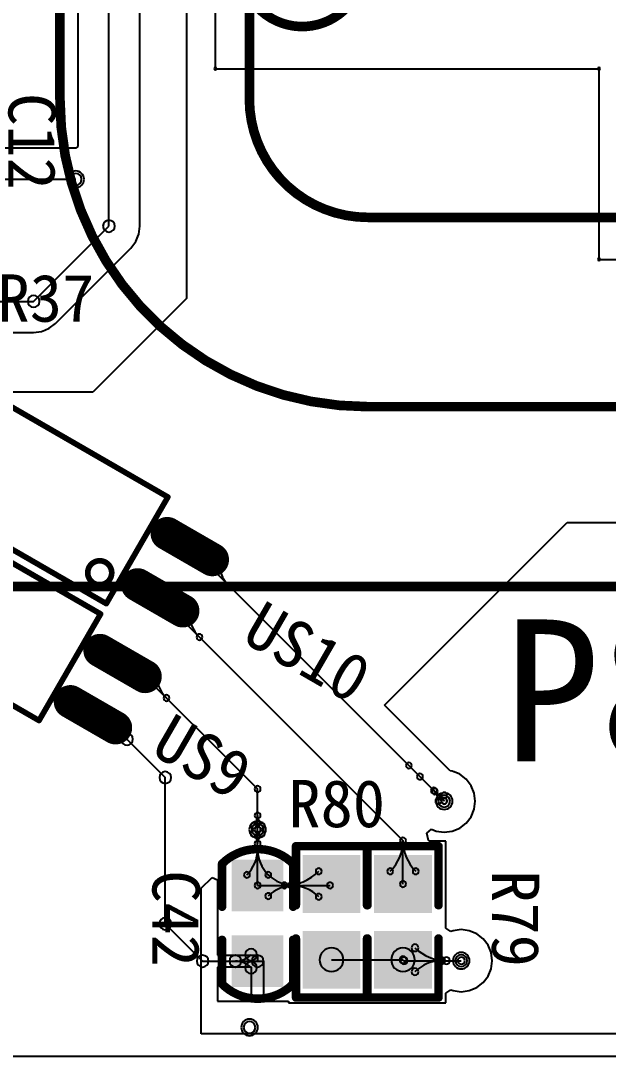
# Model space of a CAD drawing. Header units: inches. Extents: x 32166 to 66782, y 2386 to 7162.
# Drawn here: x 32710.2 to 32766, y 3758.4 to 3856.8 of the extents above; entities that cross this region are included whole.
import ezdxf

# ---------------------------------------------------------------- set-up
doc = ezdxf.new("R2010")
doc.units = ezdxf.units.IN
doc.header["$LTSCALE"] = 0.64311
doc.header["$MEASUREMENT"] = 0
for name, color, linetype in [('KEEPOUTLAYER', 6, 'CONTINUOUS'), ('MULTILAYER', 9, 'CONTINUOUS'), ('TOPLAYER', 1, 'CONTINUOUS'), ('TOPOVERLAY', 2, 'CONTINUOUS'), ('TOPPASTE', 8, 'CONTINUOUS'), ('TOPSOLDER', 216, 'CONTINUOUS')]:
    doc.layers.add(name, color=color, linetype=linetype)
doc.styles.get("Standard").update_dxf_attribs({"font": 'txt', "width": 0.8})

msp = doc.modelspace()

# ---------------------------------------------------------------- linework, layer by layer
at = {"layer": 'KEEPOUTLAYER'}
for p, q in [((32728.665, 3852.252), (32728.665, 3928.215)), ((32728.665, 3852.252), (32765.115, 3852.252)), ((32765.115, 3834.117), (32765.115, 3852.252)), ((32765.115, 3834.117), (32822.4, 3834.117)), ((32666.613, 3758.354), (34174.114, 3758.354))]:
    msp.add_line(p, q, dxfattribs=at)
for centre, start, end in [((32728.665, 3852.252), 0, 180), ((32728.665, 3852.252), 0, 180), ((32728.665, 3852.252), 180, 0), ((32728.665, 3852.252), 180, 0), ((32765.115, 3852.252), 0, 180), ((32765.115, 3852.252), 0, 180), ((32765.115, 3852.252), 180, 0), ((32765.115, 3852.252), 180, 0), ((32765.115, 3834.117), 0, 180), ((32765.115, 3834.117), 0, 180), ((32765.115, 3834.117), 180, 0), ((32765.115, 3834.117), 180, 0)]:
    msp.add_arc(centre, 0.112, start, end, dxfattribs=at)
at = {"layer": 'MULTILAYER'}
for centre, start, end in [((32715.393, 3841.74), 0, 180), ((32715.393, 3841.74), 180, 0), ((32750.403, 3782.61), 0, 180), ((32750.403, 3782.61), 180, 0), ((32732.673, 3779.91), 0, 180), ((32732.673, 3779.91), 180, 0), ((32752.023, 3767.445), 0, 180), ((32752.023, 3767.445), 180, 0), ((32731.908, 3761.1), 0, 180), ((32731.908, 3761.1), 180, 0)]:
    msp.add_arc(centre, 0.562, start, end, dxfattribs=at)
at = {"layer": 'TOPLAYER'}
for p, q in [((32725.923, 3899.7), (32725.923, 3832.47)), ((32718.543, 3837.285), (32718.543, 3859.83)), ((32721.493, 3837.285), (32721.493, 3859.83)), ((32715.593, 3858.608), (32715.593, 3844.865)), ((32715.393, 3844.69), (32707.988, 3844.69)), ((32715.593, 3844.865), (32715.393, 3844.69)), ((32704.323, 3841.74), (32715.393, 3841.74)), ((32711.388, 3830.13), (32718.543, 3837.285)), ((32721.392, 3836.521), (32721.493, 3837.285)), ((32721.098, 3835.81), (32721.306, 3836.313)), ((32721.306, 3836.313), (32721.392, 3836.521)), ((32713.474, 3828.043), (32720.629, 3835.199)), ((32720.629, 3835.199), (32721.098, 3835.81)), ((32725.923, 3832.47), (32725.923, 3830.4)), ((32725.923, 3830.4), (32717.778, 3822.255)), ((32703.063, 3830.13), (32711.388, 3830.13)), ((32711.388, 3827.179), (32712.151, 3827.28)), ((32712.151, 3827.28), (32712.446, 3827.402)), ((32712.446, 3827.402), (32712.863, 3827.575)), ((32712.863, 3827.575), (32713.474, 3828.043)), ((32707.149, 3827.179), (32711.388, 3827.179)), ((32717.013, 3821.49), (32706.888, 3821.49)), ((32717.778, 3822.255), (32717.013, 3821.49)), ((32759.088, 3806.1), (32762.103, 3809.115)), ((32762.103, 3809.115), (32825.238, 3809.115)), ((32726.233, 3806.814), (32726.334, 3806.814)), ((32726.233, 3806.814), (32747.045, 3786.001)), ((32744.727, 3791.739), (32759.088, 3806.1)), ((32723.42, 3801.943), (32746.488, 3778.875)), ((32720.293, 3796.149), (32732.673, 3783.769)), ((32717.48, 3791.278), (32723.898, 3784.86)), ((32748.755, 3787.711), (32744.727, 3791.739)), ((32750.983, 3785.484), (32748.755, 3787.711)), ((32747.045, 3786.001), (32748.097, 3784.95)), ((32747.045, 3786.001), (32750.403, 3782.644)), ((32751.166, 3785.459), (32750.983, 3785.484)), ((32751.306, 3785.401), (32751.166, 3785.459)), ((32751.328, 3785.397), (32751.306, 3785.401)), ((32751.347, 3785.385), (32751.328, 3785.397)), ((32751.878, 3785.165), (32751.347, 3785.385)), ((32752.489, 3784.696), (32751.878, 3785.165)), ((32723.898, 3770.955), (32723.898, 3784.86)), ((32752.958, 3784.085), (32752.489, 3784.696)), ((32753.252, 3783.373), (32752.958, 3784.085)), ((32732.673, 3779.91), (32732.673, 3783.769)), ((32753.353, 3782.61), (32753.252, 3783.373)), ((32750.403, 3782.61), (32750.403, 3782.644)), ((32753.252, 3781.846), (32753.353, 3782.61)), ((32752.489, 3780.524), (32752.958, 3781.135)), ((32752.958, 3781.135), (32753.252, 3781.846)), ((32751.166, 3779.76), (32751.878, 3780.055)), ((32751.878, 3780.055), (32752.489, 3780.524)), ((32732.673, 3774.6), (32732.673, 3779.91)), ((32748.766, 3779.576), (32749.208, 3779.939)), ((32748.906, 3778.875), (32748.766, 3779.576)), ((32749.208, 3779.939), (32749.639, 3779.76)), ((32749.639, 3779.76), (32750.403, 3779.659)), ((32750.403, 3779.659), (32751.166, 3779.76)), ((32746.488, 3774.735), (32746.488, 3778.875)), ((32748.915, 3778.874), (32748.906, 3778.875)), ((32748.962, 3778.821), (32748.915, 3778.874)), ((32748.915, 3778.874), (32748.915, 3778.874)), ((32748.915, 3778.874), (32748.915, 3778.874)), ((32748.915, 3778.874), (32748.915, 3778.874)), ((32748.915, 3778.874), (32748.915, 3778.874)), ((32750.574, 3778.821), (32748.962, 3778.821)), ((32750.574, 3770.649), (32750.574, 3778.821)), ((32727.318, 3774.33), (32728.345, 3775.356)), ((32728.345, 3775.356), (32728.873, 3775.138)), ((32728.873, 3775.138), (32728.873, 3770.799)), ((32727.318, 3760.481), (32727.318, 3774.33)), ((32732.673, 3774.6), (32739.558, 3774.6)), ((32723.898, 3770.955), (32727.453, 3767.4)), ((32728.873, 3770.799), (32728.873, 3767.971)), ((32750.574, 3770.525), (32750.574, 3770.649)), ((32751.049, 3770.207), (32750.574, 3770.525)), ((32751.259, 3770.294), (32751.049, 3770.207)), ((32752.023, 3770.395), (32751.259, 3770.294)), ((32752.786, 3770.294), (32752.023, 3770.395)), ((32753.498, 3770), (32752.786, 3770.294)), ((32754.109, 3769.531), (32753.498, 3770)), ((32754.578, 3768.92), (32754.109, 3769.531)), ((32754.872, 3768.208), (32754.578, 3768.92)), ((32754.973, 3767.445), (32754.872, 3768.208)), ((32727.453, 3767.4), (32732.673, 3767.4)), ((32728.873, 3767.971), (32732.674, 3767.971)), ((32732.674, 3767.971), (32732.674, 3767.401)), ((32732.674, 3767.401), (32733.244, 3767.401)), ((32733.244, 3767.401), (32733.244, 3763.599)), ((32739.693, 3767.535), (32746.488, 3767.535)), ((32746.488, 3767.535), (32746.578, 3767.445)), ((32746.578, 3767.445), (32752.023, 3767.445)), ((32754.872, 3766.681), (32754.973, 3767.445)), ((32732.101, 3766.828), (32728.873, 3766.828)), ((32728.873, 3766.828), (32728.873, 3763.599)), ((32732.101, 3763.599), (32732.101, 3766.828)), ((32754.578, 3765.97), (32754.872, 3766.681)), ((32753.498, 3764.89), (32754.109, 3765.359)), ((32754.109, 3765.359), (32754.578, 3765.97)), ((32750.574, 3764.364), (32751.049, 3764.682)), ((32750.574, 3763.449), (32750.574, 3764.364)), ((32751.049, 3764.682), (32751.259, 3764.595)), ((32751.259, 3764.595), (32752.023, 3764.494)), ((32752.023, 3764.494), (32752.786, 3764.595)), ((32752.786, 3764.595), (32753.498, 3764.89)), ((32728.873, 3763.599), (32732.101, 3763.599)), ((32733.244, 3763.599), (32735.607, 3763.599)), ((32735.607, 3763.599), (32735.607, 3763.449)), ((32735.607, 3763.449), (32750.574, 3763.449)), ((32792.219, 3760.481), (32727.318, 3760.481))]:
    msp.add_line(p, q, dxfattribs=at)
at = {"layer": 'TOPLAYER', "const_width": 2.25}
for points in [[(32724.089, 3808.052), (32728.376, 3805.577)], [(32721.277, 3803.18), (32725.563, 3800.705)], [(32721.986, 3794.462), (32717.699, 3796.937)], [(32719.173, 3789.59), (32714.887, 3792.065)]]:
    msp.add_lwpolyline(points, dxfattribs=at)
at = {"layer": 'TOPLAYER', "const_width": 1.125}
for points in [[(32724.576, 3807.77, 1), (32723.602, 3808.333, 1)], [(32728.863, 3805.295, 1), (32727.889, 3805.858, 1)], [(32721.764, 3802.899, 1), (32720.789, 3803.461, 1)], [(32726.051, 3800.424, 1), (32725.076, 3800.986, 1)], [(32717.212, 3797.218, 1), (32718.186, 3796.655, 1)], [(32721.499, 3794.743, 1), (32722.473, 3794.18, 1)], [(32714.399, 3792.346, 1), (32715.374, 3791.784, 1)], [(32718.686, 3789.871, 1), (32719.661, 3789.309, 1)]]:
    msp.add_lwpolyline(points, format="xyb", close=True, dxfattribs=at)
at = {"layer": 'TOPLAYER'}
for centre, radius, start, end in [((32715.393, 3841.74), 0.562, 0, 180), ((32715.393, 3841.74), 0.562, 0, 180), ((32715.393, 3841.74), 0.562, 180, 0), ((32715.393, 3841.74), 0.562, 180, 0), ((32718.543, 3837.285), 0.562, 0, 180), ((32718.543, 3837.285), 0.562, 0, 180), ((32718.543, 3837.285), 0.562, 180, 0), ((32718.543, 3837.285), 0.562, 180, 0), ((32711.388, 3830.13), 0.562, 0, 180), ((32711.388, 3830.13), 0.562, 0, 180), ((32711.388, 3830.13), 0.562, 180, 0), ((32711.388, 3830.13), 0.562, 180, 0), ((32726.233, 3806.814), 0.286, 0, 180), ((32726.233, 3806.814), 0.286, 0, 180), ((32726.233, 3806.814), 0.286, 180, 0), ((32726.233, 3806.814), 0.286, 180, 0), ((32726.334, 3806.814), 0.286, 0, 180), ((32726.334, 3806.814), 0.286, 180, 0), ((32728.929, 3805.577), 0.286, 0, 180), ((32728.929, 3805.577), 0.286, 0, 180), ((32728.929, 3805.577), 0.286, 0, 180), ((32728.929, 3805.577), 0.286, 180, 0), ((32728.929, 3805.577), 0.286, 180, 0), ((32728.929, 3805.577), 0.286, 180, 0), ((32732.453, 3805.577), 3.523, 180.00016, 225.00016), ((32732.453, 3805.577), 3.523, 180.00016, 225.00016), ((32732.453, 3805.577), 3.523, 180.00016, 225.00016), ((32729.961, 3803.085), 0.286, 0, 180), ((32729.961, 3803.085), 0.286, 0, 180), ((32729.961, 3803.085), 0.286, 0, 180), ((32729.961, 3803.085), 0.286, 180, 0), ((32729.961, 3803.085), 0.286, 180, 0), ((32729.961, 3803.085), 0.286, 180, 0), ((32723.42, 3801.943), 0.286, 0, 180), ((32723.42, 3801.943), 0.286, 180, 0), ((32726.117, 3800.705), 0.286, 0, 180), ((32726.117, 3800.705), 0.286, 0, 180), ((32726.117, 3800.705), 0.286, 0, 180), ((32726.117, 3800.705), 0.286, 180, 0), ((32726.117, 3800.705), 0.286, 180, 0), ((32726.117, 3800.705), 0.286, 180, 0), ((32729.64, 3800.705), 3.523, 180.00016, 225.00016), ((32729.64, 3800.705), 3.523, 180.00016, 225.00016), ((32729.64, 3800.705), 3.523, 180.00016, 225.00016), ((32727.149, 3798.214), 0.286, 0, 180), ((32727.149, 3798.214), 0.286, 0, 180), ((32727.149, 3798.214), 0.286, 0, 180), ((32727.149, 3798.214), 0.286, 180, 0), ((32727.149, 3798.214), 0.286, 180, 0), ((32727.149, 3798.214), 0.286, 180, 0), ((32720.293, 3796.149), 0.286, 0, 180), ((32720.293, 3796.149), 0.286, 180, 0), ((32722.989, 3794.912), 0.286, 0, 180), ((32722.989, 3794.912), 0.286, 0, 180), ((32722.989, 3794.912), 0.286, 0, 180), ((32722.989, 3794.912), 0.286, 180, 0), ((32722.989, 3794.912), 0.286, 180, 0), ((32722.989, 3794.912), 0.286, 180, 0), ((32726.513, 3794.912), 3.523, 180.00016, 225.00016), ((32726.513, 3794.912), 3.523, 180.00016, 225.00016), ((32726.513, 3794.912), 3.523, 180.00016, 225.00016), ((32717.48, 3791.278), 0.562, 0, 180), ((32724.021, 3792.42), 0.286, 0, 180), ((32724.021, 3792.42), 0.286, 0, 180), ((32724.021, 3792.42), 0.286, 0, 180), ((32724.021, 3792.42), 0.286, 180, 0), ((32724.021, 3792.42), 0.286, 180, 0), ((32724.021, 3792.42), 0.286, 180, 0), ((32717.48, 3791.278), 0.562, 180, 0), ((32719.623, 3790.04), 0.562, 0, 180), ((32719.623, 3790.04), 0.562, 0, 180), ((32719.623, 3790.04), 0.562, 0, 180), ((32719.623, 3790.04), 0.562, 180, 0), ((32719.623, 3790.04), 0.562, 180, 0), ((32719.623, 3790.04), 0.562, 180, 0), ((32721.811, 3790.04), 2.187, 180.00003, 225.00003), ((32721.811, 3790.04), 2.187, 180.00003, 225.00003), ((32721.811, 3790.04), 2.187, 180.00003, 225.00003), ((32720.264, 3788.494), 0.562, 0, 180), ((32720.264, 3788.494), 0.562, 0, 180), ((32720.264, 3788.494), 0.562, 0, 180), ((32720.264, 3788.494), 0.562, 180, 0), ((32720.264, 3788.494), 0.562, 180, 0), ((32720.264, 3788.494), 0.562, 180, 0), ((32747.045, 3786.001), 0.286, 0, 180), ((32747.045, 3786.001), 0.286, 0, 180), ((32747.045, 3786.001), 0.286, 0, 180), ((32747.045, 3786.001), 0.286, 180, 0), ((32747.045, 3786.001), 0.286, 180, 0), ((32747.045, 3786.001), 0.286, 180, 0), ((32723.898, 3784.86), 0.562, 0, 180), ((32723.898, 3784.86), 0.562, 0, 180), ((32748.097, 3784.95), 0.286, 0, 180), ((32748.097, 3784.95), 0.286, 180, 0), ((32723.898, 3784.86), 0.562, 180, 0), ((32723.898, 3784.86), 0.562, 180, 0), ((32732.673, 3783.769), 0.286, 0, 180), ((32732.673, 3783.769), 0.286, 0, 180), ((32732.673, 3783.769), 0.286, 180, 0), ((32732.673, 3783.769), 0.286, 180, 0), ((32749.434, 3783.613), 0.286, 0, 180), ((32749.434, 3783.613), 0.286, 0, 180), ((32749.434, 3783.613), 0.286, 0, 180), ((32749.434, 3783.613), 0.286, 180, 0), ((32749.434, 3783.613), 0.286, 180, 0), ((32749.434, 3783.613), 0.286, 180, 0), ((32749.516, 3783.53), 0.286, 0, 180), ((32749.516, 3783.53), 0.286, 0, 180), ((32749.516, 3783.53), 0.286, 0, 180), ((32749.516, 3783.53), 0.286, 180, 0), ((32749.516, 3783.53), 0.286, 180, 0), ((32749.516, 3783.53), 0.286, 180, 0), ((32748.431, 3782.61), 1.419, 0.00003, 45.00003), ((32748.431, 3782.61), 1.419, 0.00003, 45.00003), ((32748.431, 3782.61), 1.419, 0.00003, 45.00003), ((32750.403, 3784.417), 1.254, 225.00041, 270.00041), ((32750.403, 3784.417), 1.254, 225.00041, 270.00041), ((32750.403, 3784.417), 1.254, 225.00041, 270.00041), ((32750.403, 3782.61), 0.562, 0, 180), ((32750.403, 3783.163), 0.286, 0, 180), ((32750.403, 3783.163), 0.286, 0, 180), ((32750.403, 3783.163), 0.286, 0, 180), ((32750.403, 3783.163), 0.286, 180, 0), ((32750.403, 3783.163), 0.286, 180, 0), ((32750.403, 3783.163), 0.286, 180, 0), ((32749.849, 3782.61), 0.286, 0, 180), ((32749.849, 3782.61), 0.286, 0, 180), ((32749.849, 3782.61), 0.286, 0, 180), ((32749.849, 3782.61), 0.286, 180, 0), ((32749.849, 3782.61), 0.286, 180, 0), ((32749.849, 3782.61), 0.286, 180, 0), ((32750.403, 3782.61), 0.562, 180, 0), ((32750.403, 3782.644), 0.286, 0, 180), ((32750.403, 3782.644), 0.286, 0, 180), ((32750.403, 3782.61), 0.286, 0, 180), ((32750.403, 3782.644), 0.286, 180, 0), ((32750.403, 3782.644), 0.286, 180, 0), ((32750.403, 3782.61), 0.286, 180, 0), ((32731.337, 3781.246), 1.336, 314.99963, 359.99963), ((32731.337, 3781.246), 1.336, 314.99963, 359.99963), ((32731.337, 3781.246), 1.336, 314.99963, 359.99963), ((32732.673, 3781.246), 0.286, 0, 180), ((32732.673, 3781.246), 0.286, 0, 180), ((32732.673, 3781.246), 0.286, 0, 180), ((32732.673, 3781.246), 0.286, 0, 180), ((32732.673, 3781.246), 0.286, 0, 180), ((32732.673, 3781.246), 0.286, 0, 180), ((32732.673, 3781.246), 0.286, 180, 0), ((32732.673, 3781.246), 0.286, 180, 0), ((32732.673, 3781.246), 0.286, 180, 0), ((32732.673, 3781.246), 0.286, 180, 0), ((32732.673, 3781.246), 0.286, 180, 0), ((32732.673, 3781.246), 0.286, 180, 0), ((32734.009, 3781.246), 1.336, 180.00037, 225.00037), ((32734.009, 3781.246), 1.336, 180.00037, 225.00037), ((32734.009, 3781.246), 1.336, 180.00037, 225.00037), ((32732.281, 3780.301), 0.286, 0, 180), ((32732.281, 3780.301), 0.286, 0, 180), ((32732.281, 3780.301), 0.286, 0, 180), ((32732.281, 3780.301), 0.286, 180, 0), ((32732.281, 3780.301), 0.286, 180, 0), ((32732.281, 3780.301), 0.286, 180, 0), ((32732.673, 3779.91), 0.562, 0, 180), ((32732.673, 3779.91), 0.286, 0, 180), ((32732.673, 3779.91), 0.286, 0, 180), ((32733.064, 3780.301), 0.286, 0, 180), ((32733.064, 3780.301), 0.286, 0, 180), ((32733.064, 3780.301), 0.286, 0, 180), ((32733.064, 3780.301), 0.286, 180, 0), ((32733.064, 3780.301), 0.286, 180, 0), ((32733.064, 3780.301), 0.286, 180, 0), ((32732.281, 3779.518), 0.286, 0, 180), ((32732.281, 3779.518), 0.286, 0, 180), ((32732.281, 3779.518), 0.286, 0, 180), ((32732.281, 3779.518), 0.286, 180, 0), ((32732.281, 3779.518), 0.286, 180, 0), ((32732.281, 3779.518), 0.286, 180, 0), ((32732.673, 3779.91), 0.562, 180, 0), ((32731.337, 3778.573), 1.336, 0.00037, 45.00037), ((32731.337, 3778.573), 1.336, 0.00037, 45.00037), ((32731.337, 3778.573), 1.336, 0.00037, 45.00037), ((32732.673, 3779.91), 0.286, 180, 0), ((32732.673, 3779.91), 0.286, 180, 0), ((32734.009, 3778.573), 1.336, 134.99963, 179.99963), ((32734.009, 3778.573), 1.336, 134.99963, 179.99963), ((32734.009, 3778.573), 1.336, 134.99963, 179.99963), ((32733.064, 3779.518), 0.286, 0, 180), ((32733.064, 3779.518), 0.286, 0, 180), ((32733.064, 3779.518), 0.286, 0, 180), ((32733.064, 3779.518), 0.286, 180, 0), ((32733.064, 3779.518), 0.286, 180, 0), ((32733.064, 3779.518), 0.286, 180, 0), ((32746.488, 3778.875), 0.286, 0, 180), ((32746.488, 3778.875), 0.286, 0, 180), ((32746.488, 3778.874), 0.286, 0, 180), ((32746.488, 3778.874), 0.286, 0, 180), ((32746.488, 3778.874), 0.286, 0, 180), ((32746.488, 3778.874), 0.286, 0, 180), ((32746.488, 3778.874), 0.286, 0, 180), ((32746.488, 3778.874), 0.286, 0, 180), ((32729.223, 3778.049), 3.449, 315.00014, 0.00014), ((32729.223, 3778.049), 3.449, 315.00014, 0.00014), ((32729.223, 3778.049), 3.449, 315.00014, 0.00014), ((32732.673, 3778.573), 0.286, 0, 180), ((32732.673, 3778.573), 0.286, 0, 180), ((32732.673, 3778.573), 0.286, 0, 180), ((32732.673, 3778.573), 0.286, 0, 180), ((32732.673, 3778.573), 0.286, 0, 180), ((32732.673, 3778.573), 0.286, 0, 180), ((32732.673, 3778.573), 0.286, 180, 0), ((32732.673, 3778.573), 0.286, 180, 0), ((32732.673, 3778.573), 0.286, 180, 0), ((32732.673, 3778.573), 0.286, 180, 0), ((32732.673, 3778.573), 0.286, 180, 0), ((32732.673, 3778.573), 0.286, 180, 0), ((32732.673, 3778.049), 0.286, 0, 180), ((32732.673, 3778.049), 0.286, 0, 180), ((32732.673, 3778.049), 0.286, 0, 180), ((32732.673, 3778.049), 0.286, 0, 180), ((32732.673, 3778.049), 0.286, 0, 180), ((32732.673, 3778.049), 0.286, 0, 180), ((32732.673, 3778.049), 0.286, 180, 0), ((32732.673, 3778.049), 0.286, 180, 0), ((32732.673, 3778.049), 0.286, 180, 0), ((32732.673, 3778.049), 0.286, 180, 0), ((32732.673, 3778.049), 0.286, 180, 0), ((32732.673, 3778.049), 0.286, 180, 0), ((32736.122, 3778.049), 3.449, 179.99986, 224.99986), ((32736.122, 3778.049), 3.449, 179.99986, 224.99986), ((32736.122, 3778.049), 3.449, 179.99986, 224.99986), ((32742.349, 3778.874), 4.139, 315, 0), ((32742.349, 3778.874), 4.139, 315, 0), ((32742.349, 3778.874), 4.139, 315, 0), ((32746.488, 3778.875), 0.286, 180, 0), ((32746.488, 3778.875), 0.286, 180, 0), ((32746.488, 3778.874), 0.286, 180, 0), ((32746.488, 3778.874), 0.286, 180, 0), ((32746.488, 3778.874), 0.286, 180, 0), ((32746.488, 3778.874), 0.286, 180, 0), ((32746.488, 3778.874), 0.286, 180, 0), ((32746.488, 3778.874), 0.286, 180, 0), ((32750.627, 3778.874), 4.139, 180, 225), ((32750.627, 3778.874), 4.139, 180, 225), ((32750.627, 3778.874), 4.139, 180, 225), ((32738.48, 3775.947), 0.286, 0, 180), ((32738.48, 3775.947), 0.286, 0, 180), ((32738.48, 3775.947), 0.286, 0, 180), ((32745.275, 3775.947), 0.286, 0, 180), ((32745.275, 3775.947), 0.286, 0, 180), ((32745.275, 3775.947), 0.286, 0, 180), ((32747.7, 3775.947), 0.286, 0, 180), ((32747.7, 3775.947), 0.286, 0, 180), ((32747.7, 3775.947), 0.286, 0, 180), ((32731.662, 3775.61), 0.286, 0, 180), ((32731.662, 3775.61), 0.286, 0, 180), ((32731.662, 3775.61), 0.286, 0, 180), ((32731.662, 3775.61), 0.286, 180, 0), ((32731.662, 3775.61), 0.286, 180, 0), ((32731.662, 3775.61), 0.286, 180, 0), ((32733.683, 3775.61), 0.286, 0, 180), ((32733.683, 3775.61), 0.286, 0, 180), ((32733.683, 3775.61), 0.286, 0, 180), ((32733.683, 3775.61), 0.286, 0, 180), ((32733.683, 3775.61), 0.286, 0, 180), ((32733.683, 3775.61), 0.286, 0, 180), ((32733.683, 3775.61), 0.286, 180, 0), ((32733.683, 3775.61), 0.286, 180, 0), ((32733.683, 3775.61), 0.286, 180, 0), ((32733.683, 3775.61), 0.286, 180, 0), ((32733.683, 3775.61), 0.286, 180, 0), ((32733.683, 3775.61), 0.286, 180, 0), ((32736.122, 3778.049), 3.449, 225.00014, 270.00014), ((32736.122, 3778.049), 3.449, 225.00014, 270.00014), ((32736.122, 3778.049), 3.449, 225.00014, 270.00014), ((32735.228, 3779.2), 4.6, 270.00002, 315.00002), ((32735.228, 3779.2), 4.6, 270.00002, 315.00002), ((32735.228, 3779.2), 4.6, 270.00002, 315.00002), ((32738.48, 3775.947), 0.286, 180, 0), ((32738.48, 3775.947), 0.286, 180, 0), ((32738.48, 3775.947), 0.286, 180, 0), ((32745.275, 3775.947), 0.286, 180, 0), ((32745.275, 3775.947), 0.286, 180, 0), ((32745.275, 3775.947), 0.286, 180, 0), ((32747.7, 3775.947), 0.286, 180, 0), ((32747.7, 3775.947), 0.286, 180, 0), ((32747.7, 3775.947), 0.286, 180, 0), ((32732.673, 3774.6), 0.286, 0, 180), ((32732.673, 3774.6), 0.286, 0, 180), ((32732.673, 3774.6), 0.286, 180, 0), ((32732.673, 3774.6), 0.286, 180, 0), ((32736.122, 3771.15), 3.449, 89.99986, 134.99986), ((32736.122, 3771.15), 3.449, 89.99986, 134.99986), ((32736.122, 3771.15), 3.449, 89.99986, 134.99986), ((32735.228, 3774.6), 0.286, 0, 180), ((32735.228, 3774.6), 0.286, 0, 180), ((32735.228, 3774.6), 0.286, 0, 180), ((32735.228, 3774.6), 0.286, 180, 0), ((32735.228, 3774.6), 0.286, 180, 0), ((32735.228, 3774.6), 0.286, 180, 0), ((32735.88, 3774.6), 0.286, 0, 180), ((32735.88, 3774.6), 0.286, 0, 180), ((32735.88, 3774.6), 0.286, 0, 180), ((32735.88, 3774.6), 0.286, 180, 0), ((32735.88, 3774.6), 0.286, 180, 0), ((32735.88, 3774.6), 0.286, 180, 0), ((32736.122, 3774.6), 0.286, 0, 180), ((32736.122, 3774.6), 0.286, 0, 180), ((32736.122, 3774.6), 0.286, 0, 180), ((32736.122, 3774.6), 0.286, 0, 180), ((32736.122, 3774.6), 0.286, 0, 180), ((32736.122, 3774.6), 0.286, 0, 180), ((32736.122, 3774.6), 0.286, 180, 0), ((32736.122, 3774.6), 0.286, 180, 0), ((32736.122, 3774.6), 0.286, 180, 0), ((32736.122, 3774.6), 0.286, 180, 0), ((32736.122, 3774.6), 0.286, 180, 0), ((32736.122, 3774.6), 0.286, 180, 0), ((32735.88, 3770.921), 3.678, 45.00003, 90.00003), ((32735.88, 3770.921), 3.678, 45.00003, 90.00003), ((32735.88, 3770.921), 3.678, 45.00003, 90.00003), ((32739.558, 3774.6), 0.286, 0, 180), ((32739.558, 3774.6), 0.286, 180, 0), ((32746.488, 3774.735), 0.286, 0, 180), ((32746.488, 3774.735), 0.286, 180, 0), ((32733.683, 3773.589), 0.286, 0, 180), ((32733.683, 3773.589), 0.286, 0, 180), ((32733.683, 3773.589), 0.286, 0, 180), ((32733.683, 3773.589), 0.286, 180, 0), ((32733.683, 3773.589), 0.286, 180, 0), ((32733.683, 3773.589), 0.286, 180, 0), ((32738.48, 3773.522), 0.286, 0, 180), ((32738.48, 3773.522), 0.286, 0, 180), ((32738.48, 3773.522), 0.286, 0, 180), ((32738.48, 3773.522), 0.286, 180, 0), ((32738.48, 3773.522), 0.286, 180, 0), ((32738.48, 3773.522), 0.286, 180, 0), ((32723.898, 3770.955), 0.562, 0, 180), ((32723.898, 3770.955), 0.562, 0, 180), ((32723.898, 3770.955), 0.562, 180, 0), ((32723.898, 3770.955), 0.562, 180, 0), ((32732.054, 3768.019), 0.562, 0, 180), ((32732.054, 3768.019), 0.562, 0, 180), ((32732.054, 3768.019), 0.562, 0, 180), ((32739.693, 3767.535), 1.125, 0, 180), ((32746.488, 3767.535), 1.125, 0, 180), ((32747.627, 3768.674), 0.337, 0, 180), ((32747.627, 3768.674), 0.337, 0, 180), ((32747.627, 3768.674), 0.337, 0, 180), ((32747.627, 3768.674), 0.337, 180, 0), ((32747.627, 3768.674), 0.337, 180, 0), ((32747.627, 3768.674), 0.337, 180, 0), ((32750.594, 3771.641), 4.197, 225.00006, 270.00006), ((32750.594, 3771.641), 4.197, 225.00006, 270.00006), ((32750.594, 3771.641), 4.197, 225.00006, 270.00006), ((32727.453, 3767.4), 0.562, 0, 180), ((32727.453, 3767.4), 0.562, 0, 180), ((32727.453, 3767.4), 0.562, 180, 0), ((32727.453, 3767.4), 0.562, 180, 0), ((32730.56, 3767.4), 0.562, 0, 180), ((32730.56, 3767.4), 0.562, 0, 180), ((32730.56, 3767.4), 0.562, 0, 180), ((32730.56, 3767.4), 0.562, 0, 180), ((32730.56, 3767.4), 0.562, 0, 180), ((32730.56, 3767.4), 0.562, 0, 180), ((32730.56, 3767.4), 0.562, 180, 0), ((32730.56, 3767.4), 0.562, 180, 0), ((32730.56, 3767.4), 0.562, 180, 0), ((32730.56, 3767.4), 0.562, 180, 0), ((32730.56, 3767.4), 0.562, 180, 0), ((32730.56, 3767.4), 0.562, 180, 0), ((32730.56, 3769.513), 2.113, 270.00022, 315.00022), ((32730.56, 3769.513), 2.113, 270.00022, 315.00022), ((32730.56, 3769.513), 2.113, 270.00022, 315.00022), ((32730.56, 3765.287), 2.113, 44.99978, 89.99978), ((32730.56, 3765.287), 2.113, 44.99978, 89.99978), ((32730.56, 3765.287), 2.113, 44.99978, 89.99978), ((32732.054, 3768.019), 0.562, 180, 0), ((32732.054, 3768.019), 0.562, 180, 0), ((32732.054, 3768.019), 0.562, 180, 0), ((32732.054, 3766.781), 0.562, 0, 180), ((32732.054, 3766.781), 0.562, 0, 180), ((32732.054, 3766.781), 0.562, 0, 180), ((32732.673, 3767.4), 0.562, 0, 180), ((32732.673, 3767.4), 0.562, 180, 0), ((32739.693, 3767.535), 1.125, 180, 0), ((32746.488, 3767.535), 1.125, 180, 0), ((32746.488, 3767.535), 0.337, 0, 180), ((32746.488, 3767.535), 0.337, 180, 0), ((32746.578, 3767.445), 0.337, 0, 180), ((32746.578, 3767.445), 0.337, 0, 180), ((32746.578, 3767.445), 0.337, 180, 0), ((32746.578, 3767.445), 0.337, 180, 0), ((32750.16, 3763.863), 3.582, 89.99993, 134.99993), ((32750.16, 3763.863), 3.582, 89.99993, 134.99993), ((32750.16, 3763.863), 3.582, 89.99993, 134.99993), ((32750.16, 3767.445), 0.337, 0, 180), ((32750.16, 3767.445), 0.337, 0, 180), ((32750.16, 3767.445), 0.337, 0, 180), ((32750.16, 3767.445), 0.337, 180, 0), ((32750.16, 3767.445), 0.337, 180, 0), ((32750.16, 3767.445), 0.337, 180, 0), ((32750.594, 3767.445), 0.337, 0, 180), ((32750.594, 3767.445), 0.337, 0, 180), ((32750.594, 3767.445), 0.337, 0, 180), ((32750.594, 3767.445), 0.337, 180, 0), ((32750.594, 3767.445), 0.337, 180, 0), ((32750.594, 3767.445), 0.337, 180, 0), ((32752.023, 3767.445), 0.562, 0, 180), ((32752.023, 3767.445), 0.562, 180, 0), ((32752.023, 3767.445), 0.337, 0, 180), ((32752.023, 3767.445), 0.337, 180, 0), ((32732.054, 3766.781), 0.562, 180, 0), ((32732.054, 3766.781), 0.562, 180, 0), ((32732.054, 3766.781), 0.562, 180, 0), ((32747.627, 3766.395), 0.337, 0, 180), ((32747.627, 3766.395), 0.337, 0, 180), ((32747.627, 3766.395), 0.337, 0, 180), ((32747.627, 3766.395), 0.337, 180, 0), ((32747.627, 3766.395), 0.337, 180, 0), ((32747.627, 3766.395), 0.337, 180, 0), ((32731.908, 3761.1), 0.562, 0, 180), ((32731.908, 3761.1), 0.562, 180, 0)]:
    msp.add_arc(centre, radius, start, end, dxfattribs=at)
for points in [[(32730.673, 3776.6), (32730.673, 3772.599), (32734.673, 3776.6), (32734.673, 3772.599)], [(32741.979, 3772.449), (32741.979, 3777.021), (32737.407, 3772.449), (32737.407, 3777.021)], [(32748.774, 3772.449), (32748.774, 3777.021), (32744.202, 3772.449), (32744.202, 3777.021)], [(32730.673, 3769.4), (32730.673, 3765.399), (32734.673, 3769.4), (32734.673, 3765.399)], [(32741.979, 3765.249), (32741.979, 3769.821), (32737.407, 3765.249), (32737.407, 3769.821)], [(32748.774, 3765.249), (32748.774, 3769.821), (32744.202, 3765.249), (32744.202, 3769.821)]]:
    msp.add_solid(points, dxfattribs=at)
at = {"layer": 'TOPOVERLAY'}
for points, const_width in [([(32713.893, 3849.369), (32713.893, 3913.269)], 0.914), ([(32731.893, 3849.369), (32731.893, 3913.269)], 0.914), ([(32743.143, 3838.119), (32843.493, 3838.119)], 0.914), ([(32724.146, 3811.526), (32706.999, 3821.426)], 0.539), ([(32743.143, 3820.119), (32843.493, 3820.119)], 0.914), ([(32718.296, 3801.393), (32701.149, 3811.293)], 0.539), ([(32724.146, 3811.526), (32718.296, 3801.393)], 0.539), ([(32700.609, 3810.311), (32717.756, 3800.411)], 0.539), ([(32706.018, 3803.019), (32880.618, 3803.019)], 0.914), ([(32694.759, 3800.178), (32711.906, 3790.278)], 0.539), ([(32711.906, 3790.278), (32717.756, 3800.411)], 0.539), ([(32736.318, 3772.71), (32736.318, 3778.335)], 0.8), ([(32736.318, 3778.335), (32743.068, 3778.335)], 0.8), ([(32743.068, 3772.71), (32743.068, 3778.335)], 0.8), ([(32743.113, 3772.71), (32743.113, 3778.335)], 0.8), ([(32749.863, 3778.335), (32743.113, 3778.335)], 0.8), ([(32749.863, 3772.71), (32749.863, 3778.335)], 0.8), ([(32729.298, 3772.575), (32729.298, 3776.657)], 0.81), ([(32736.048, 3772.575), (32736.048, 3776.657)], 0.81), ([(32729.298, 3765.227), (32729.298, 3769.425)], 0.81), ([(32736.048, 3765.227), (32736.048, 3769.425)], 0.81), ([(32736.318, 3763.935), (32736.318, 3769.56)], 0.8), ([(32743.068, 3763.935), (32743.068, 3769.56)], 0.8), ([(32743.113, 3763.935), (32743.113, 3769.56)], 0.8), ([(32749.863, 3763.935), (32749.863, 3769.56)], 0.8), ([(32736.318, 3763.935), (32743.068, 3763.935)], 0.8), ([(32749.863, 3763.935), (32743.113, 3763.935)], 0.8)]:
    msp.add_lwpolyline(points, dxfattribs=dict(at, const_width=const_width))
for points, const_width in [([(32741.283, 3858.226, -1), (32732.535, 3865.996)], 0.914), ([(32743.143, 3820.119, -0.414214), (32713.893, 3849.369)], 0.914), ([(32743.143, 3838.119, -0.414214), (32731.893, 3849.369)], 0.914), ([(32729.298, 3776.657, -0.414214), (32736.048, 3776.657)], 0.81), ([(32736.048, 3765.227, -0.414214), (32729.298, 3765.227)], 0.81)]:
    msp.add_lwpolyline(points, format="xyb", dxfattribs=dict(at, const_width=const_width))
for points, const_width in [([(32713.893, 3849.598, 1), (32713.893, 3849.141, 1)], 0.457), ([(32713.893, 3849.598, 1), (32713.893, 3849.141, 1)], 0.457), ([(32731.893, 3849.598, 1), (32731.893, 3849.141, 1)], 0.457), ([(32731.893, 3849.598, 1), (32731.893, 3849.141, 1)], 0.457), ([(32743.143, 3838.348, 1), (32743.143, 3837.891, 1)], 0.457), ([(32743.143, 3838.348, 1), (32743.143, 3837.891, 1)], 0.457), ([(32743.143, 3820.348, 1), (32743.143, 3819.891, 1)], 0.457), ([(32743.143, 3820.348, 1), (32743.143, 3819.891, 1)], 0.457), ([(32724.263, 3811.458, 1), (32724.03, 3811.593, 1)], 0.27), ([(32724.263, 3811.458, 1), (32724.03, 3811.593, 1)], 0.27), ([(32716.684, 3804.898, 1), (32718.658, 3803.758, 1)], 0.539), ([(32716.801, 3804.83, 1), (32716.567, 3804.965, 1)], 0.27), ([(32718.774, 3803.691, 1), (32718.541, 3803.826, 1)], 0.27), ([(32718.413, 3801.326, 1), (32718.18, 3801.461, 1)], 0.27), ([(32718.413, 3801.326, 1), (32718.18, 3801.461, 1)], 0.27), ([(32717.64, 3800.478, 1), (32717.873, 3800.343, 1)], 0.27), ([(32717.64, 3800.478, 1), (32717.873, 3800.343, 1)], 0.27), ([(32711.79, 3790.346, 1), (32712.023, 3790.211, 1)], 0.27), ([(32711.79, 3790.346, 1), (32712.023, 3790.211, 1)], 0.27), ([(32736.118, 3778.335, 1), (32736.518, 3778.335, 1)], 0.4), ([(32736.118, 3778.335, 1), (32736.518, 3778.335, 1)], 0.4), ([(32742.868, 3778.335, 1), (32743.268, 3778.335, 1)], 0.4), ([(32742.868, 3778.335, 1), (32743.268, 3778.335, 1)], 0.4), ([(32742.913, 3778.335, 1), (32743.313, 3778.335, 1)], 0.4), ([(32742.913, 3778.335, 1), (32743.313, 3778.335, 1)], 0.4), ([(32749.663, 3778.335, 1), (32750.063, 3778.335, 1)], 0.4), ([(32749.663, 3778.335, 1), (32750.063, 3778.335, 1)], 0.4), ([(32729.5, 3776.657, 1), (32729.095, 3776.657, 1)], 0.405), ([(32729.5, 3776.657, 1), (32729.095, 3776.657, 1)], 0.405), ([(32736.25, 3776.657, 1), (32735.845, 3776.657, 1)], 0.405), ([(32736.25, 3776.657, 1), (32735.845, 3776.657, 1)], 0.405), ([(32729.5, 3772.575, 1), (32729.095, 3772.575, 1)], 0.405), ([(32736.25, 3772.575, 1), (32735.845, 3772.575, 1)], 0.405), ([(32736.118, 3772.71, 1), (32736.518, 3772.71, 1)], 0.4), ([(32742.868, 3772.71, 1), (32743.268, 3772.71, 1)], 0.4), ([(32742.913, 3772.71, 1), (32743.313, 3772.71, 1)], 0.4), ([(32749.663, 3772.71, 1), (32750.063, 3772.71, 1)], 0.4), ([(32729.5, 3769.425, 1), (32729.095, 3769.425, 1)], 0.405), ([(32736.25, 3769.425, 1), (32735.845, 3769.425, 1)], 0.405), ([(32736.118, 3769.56, 1), (32736.518, 3769.56, 1)], 0.4), ([(32742.868, 3769.56, 1), (32743.268, 3769.56, 1)], 0.4), ([(32742.913, 3769.56, 1), (32743.313, 3769.56, 1)], 0.4), ([(32749.663, 3769.56, 1), (32750.063, 3769.56, 1)], 0.4), ([(32729.5, 3765.227, 1), (32729.095, 3765.227, 1)], 0.405), ([(32729.5, 3765.227, 1), (32729.095, 3765.227, 1)], 0.405), ([(32736.25, 3765.227, 1), (32735.845, 3765.227, 1)], 0.405), ([(32736.25, 3765.227, 1), (32735.845, 3765.227, 1)], 0.405), ([(32736.118, 3763.935, 1), (32736.518, 3763.935, 1)], 0.4), ([(32736.118, 3763.935, 1), (32736.518, 3763.935, 1)], 0.4), ([(32742.868, 3763.935, 1), (32743.268, 3763.935, 1)], 0.4), ([(32742.868, 3763.935, 1), (32743.268, 3763.935, 1)], 0.4), ([(32742.913, 3763.935, 1), (32743.313, 3763.935, 1)], 0.4), ([(32742.913, 3763.935, 1), (32743.313, 3763.935, 1)], 0.4), ([(32749.663, 3763.935, 1), (32750.063, 3763.935, 1)], 0.4), ([(32749.663, 3763.935, 1), (32750.063, 3763.935, 1)], 0.4)]:
    msp.add_lwpolyline(points, format="xyb", close=True, dxfattribs=dict(at, const_width=const_width))
at = {"layer": 'TOPPASTE', "const_width": 2.25}
for points in [[(32724.089, 3808.052), (32728.376, 3805.577)], [(32721.277, 3803.18), (32725.563, 3800.705)], [(32721.986, 3794.462), (32717.699, 3796.937)], [(32719.173, 3789.59), (32714.887, 3792.065)]]:
    msp.add_lwpolyline(points, dxfattribs=at)
at = {"layer": 'TOPPASTE', "const_width": 1.125}
for points in [[(32724.576, 3807.77, 1), (32723.602, 3808.333, 1)], [(32728.863, 3805.295, 1), (32727.889, 3805.858, 1)], [(32721.764, 3802.899, 1), (32720.789, 3803.461, 1)], [(32726.051, 3800.424, 1), (32725.076, 3800.986, 1)], [(32717.212, 3797.218, 1), (32718.186, 3796.655, 1)], [(32721.499, 3794.743, 1), (32722.473, 3794.18, 1)], [(32714.399, 3792.346, 1), (32715.374, 3791.784, 1)], [(32718.686, 3789.871, 1), (32719.661, 3789.309, 1)]]:
    msp.add_lwpolyline(points, format="xyb", close=True, dxfattribs=at)
at = {"layer": 'TOPPASTE'}
for points in [[(32730.673, 3776.6), (32730.673, 3772.599), (32734.673, 3776.6), (32734.673, 3772.599)], [(32741.979, 3772.449), (32741.979, 3777.021), (32737.407, 3772.449), (32737.407, 3777.021)], [(32748.774, 3772.449), (32748.774, 3777.021), (32744.202, 3772.449), (32744.202, 3777.021)], [(32730.673, 3769.4), (32730.673, 3765.399), (32734.673, 3769.4), (32734.673, 3765.399)], [(32741.979, 3765.249), (32741.979, 3769.821), (32737.407, 3765.249), (32737.407, 3769.821)], [(32748.774, 3765.249), (32748.774, 3769.821), (32744.202, 3765.249), (32744.202, 3769.821)]]:
    msp.add_solid(points, dxfattribs=at)
at = {"layer": 'TOPSOLDER', "const_width": 3.164}
for points in [[(32724.089, 3808.052), (32728.376, 3805.577)], [(32721.277, 3803.18), (32725.563, 3800.705)], [(32721.986, 3794.462), (32717.699, 3796.937)], [(32719.173, 3789.59), (32714.887, 3792.065)]]:
    msp.add_lwpolyline(points, dxfattribs=at)
at = {"layer": 'TOPSOLDER', "const_width": 1.582}
for points in [[(32724.774, 3807.656, 1), (32723.404, 3808.447, 1)], [(32729.061, 3805.181, 1), (32727.691, 3805.972, 1)], [(32721.962, 3802.785, 1), (32720.592, 3803.576, 1)], [(32726.249, 3800.31, 1), (32724.878, 3801.101, 1)], [(32717.014, 3797.332, 1), (32718.384, 3796.541, 1)], [(32721.301, 3794.857, 1), (32722.671, 3794.066, 1)], [(32714.202, 3792.461, 1), (32715.572, 3791.67, 1)], [(32718.488, 3789.986, 1), (32719.859, 3789.195, 1)]]:
    msp.add_lwpolyline(points, format="xyb", close=True, dxfattribs=at)
at = {"layer": 'TOPSOLDER'}
for centre, start, end in [((32715.393, 3841.74), 0, 180), ((32715.393, 3841.74), 180, 0), ((32750.403, 3782.61), 0, 180), ((32750.403, 3782.61), 180, 0), ((32732.673, 3779.91), 0, 180), ((32732.673, 3779.91), 180, 0), ((32752.023, 3767.445), 0, 180), ((32752.023, 3767.445), 180, 0), ((32731.908, 3761.1), 0, 180), ((32731.908, 3761.1), 180, 0)]:
    msp.add_arc(centre, 0.791, start, end, dxfattribs=at)
for points in [[(32730.215, 3777.057), (32730.215, 3772.142), (32735.13, 3777.057), (32735.13, 3772.142)], [(32742.436, 3771.991), (32742.436, 3777.478), (32736.95, 3771.991), (32736.95, 3777.478)], [(32749.231, 3771.991), (32749.231, 3777.478), (32743.745, 3771.991), (32743.745, 3777.478)], [(32742.436, 3764.791), (32742.436, 3770.278), (32736.95, 3764.791), (32736.95, 3770.278)], [(32749.231, 3764.791), (32749.231, 3770.278), (32743.745, 3764.791), (32743.745, 3770.278)], [(32730.215, 3769.857), (32730.215, 3764.942), (32735.13, 3769.857), (32735.13, 3764.942)]]:
    msp.add_solid(points, dxfattribs=at)

# ---------------------------------------------------------------- texts
at = {"layer": 'TOPOVERLAY'}
for s, height, rotation, p in [('C12', 4.5, 270, (32709.003, 3849.93)), ('R37', 4.5, 360, (32707.968, 3828.195)), ('US10', 4.5, 330, (32731.008, 3797.91)), ('P8', 13.5, 360, (32756.028, 3786.39)), ('US9', 4.5, 330, (32722.368, 3787.2)), ('R80', 4.5, 360, (32735.598, 3780.135)), ('C42', 4.5, 270, (32722.683, 3776.04)), ('R79', 4.5, 270, (32754.948, 3776.04))]:
    msp.add_text(s, height=height, rotation=rotation, dxfattribs=at).set_placement(p)

doc.saveas('drawing.dxf')
